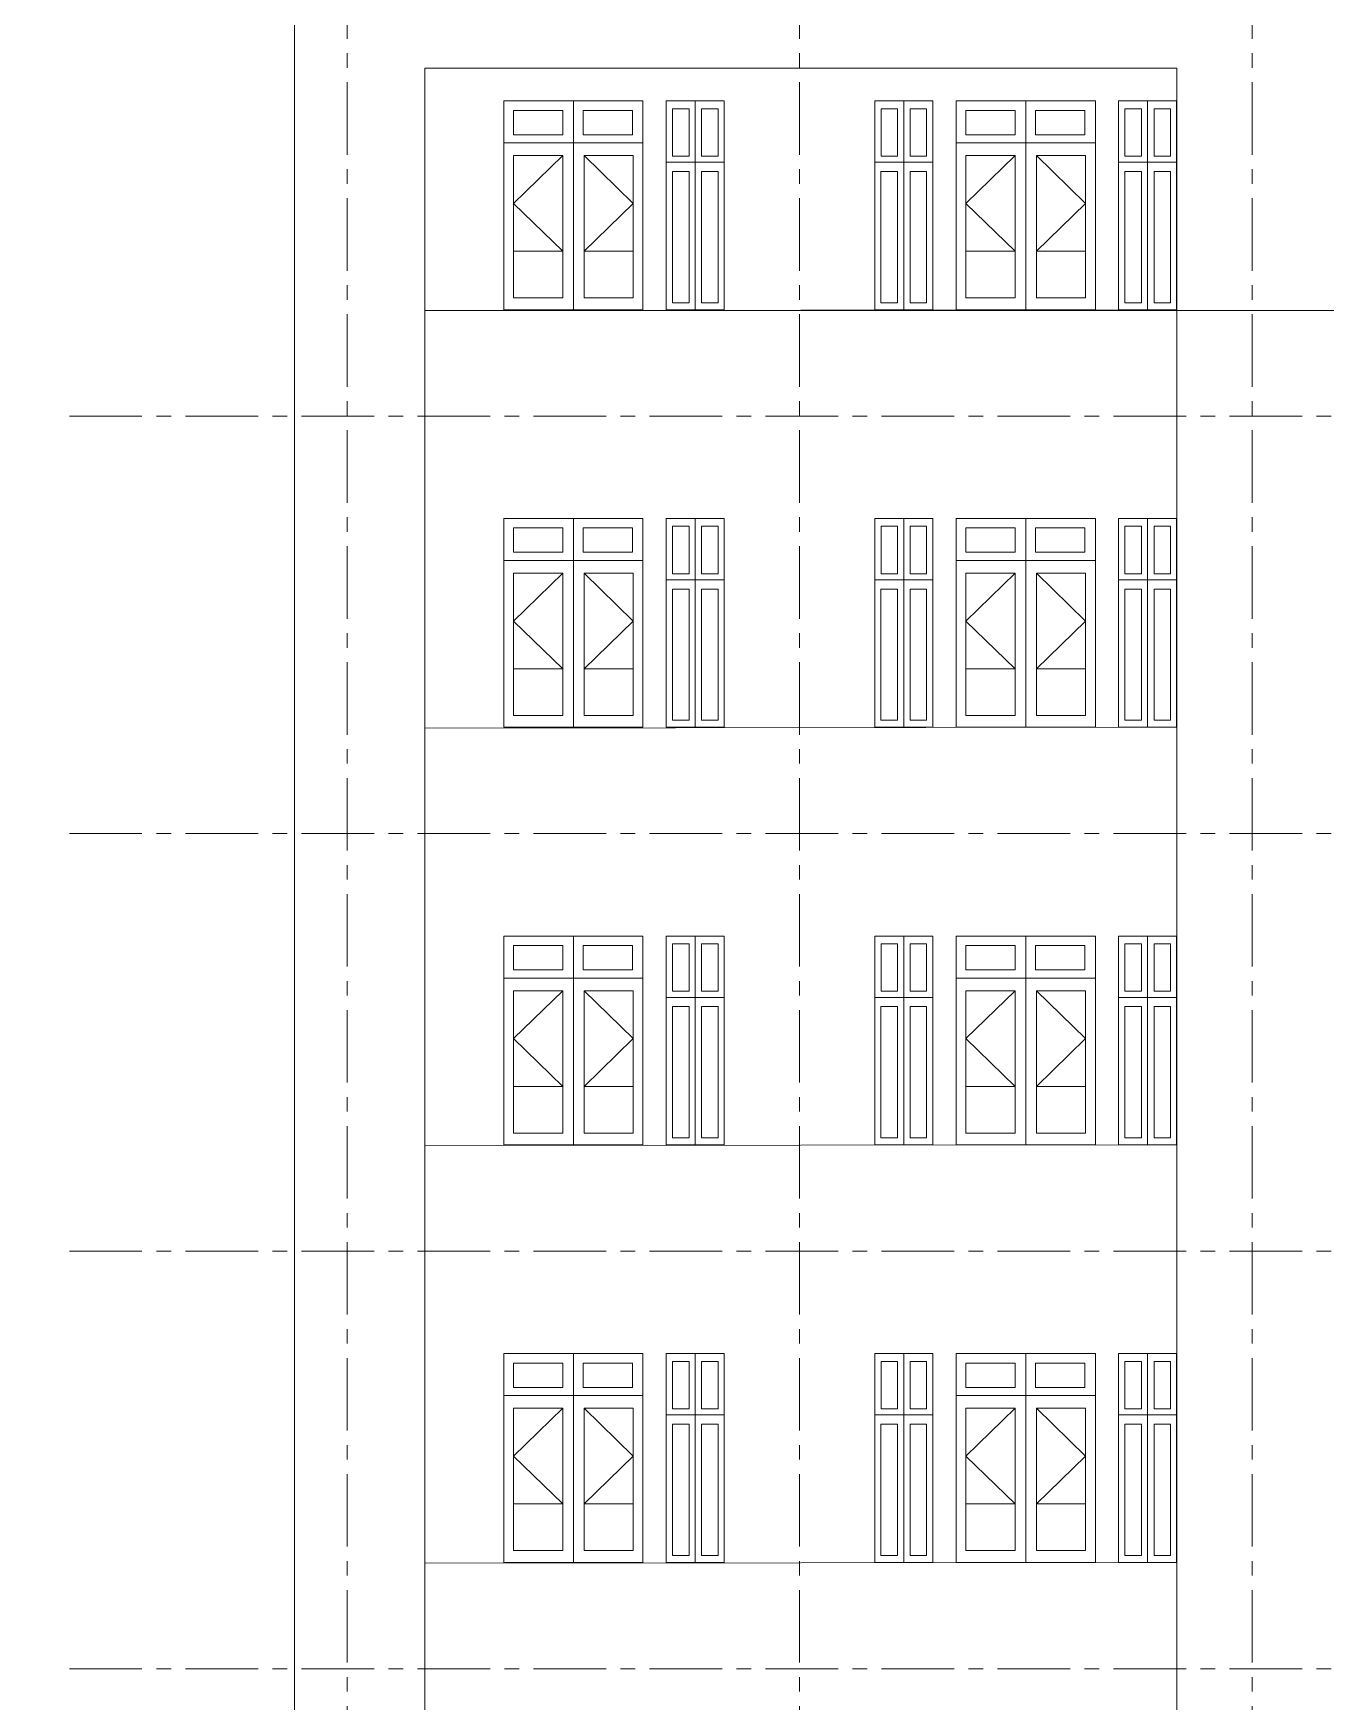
# Model space of a CAD drawing. Header units: millimetres. Extents: x 0 to 8478784, y 0 to 684185.
# Drawn here: x 4021427 to 4032567, y 385729 to 400113 of the extents above; entities that cross this region are included whole.
import ezdxf

# ---------------------------------------------------------------- set-up
doc = ezdxf.new("R2010")
doc.units = ezdxf.units.MM
doc.header["$LTSCALE"] = 5000
doc.header["$MEASUREMENT"] = 0
doc.linetypes.add('CENTER', pattern=[2, 1.25, -0.25, 0.25, -0.25])
for name, color, linetype, lineweight in [('00-XMT.Axes', 22, 'CENTER', 15), ('02-XMT.Beams', 94, 'Continuous', 25), ('net thay', 7, 'Continuous', 15)]:
    doc.layers.add(name, color=color, linetype=linetype, lineweight=lineweight)

msp = doc.modelspace()

# ---------------------------------------------------------------- linework, layer by layer
at = {"layer": '00-XMT.Axes', "color": 8, "linetype": 'CENTER', "lineweight": 15, "ltscale": 0.1}
for p, q in [((4024132.5, 409691.2), (4024132.5, 372640)), ((4028032.5, 409691.2), (4028032.5, 372640)), ((4031932.5, 409691.2), (4031932.5, 372640)), ((4021738.8, 396812.9), (4081497.1, 396812.9)), ((4021738.8, 393212.9), (4081497.1, 393212.9)), ((4021738.8, 389612.9), (4081497.1, 389612.9)), ((4021738.8, 386012.9), (4081497.1, 386012.9))]:
    msp.add_line(p, q, dxfattribs=at)
at = {"layer": '02-XMT.Beams', "linetype": 'ByBlock', "lineweight": 15}
for p, q in [((4023677.7, 378483.6), (4023677.7, 401412)), ((4024802.6, 399812.4), (4031283, 399812.4)), ((4024802.6, 399812.4), (4024802.6, 381683.6)), ((4031283, 399812.4), (4031283, 381988.6)), ((4025482, 397729.7), (4025482, 399529.7)), ((4025482, 399529.7), (4026682, 399529.7)), ((4025566.1, 399448.1), (4025990.7, 399448.1)), ((4025566.1, 399448.1), (4025566.1, 399238.8)), ((4025990.7, 399448.1), (4025990.7, 399238.8)), ((4026082, 399529.7), (4026082, 399168)), ((4026166.1, 399448.1), (4026590.7, 399448.1)), ((4026166.1, 399448.1), (4026166.1, 399238.8)), ((4026590.7, 399448.1), (4026590.7, 399238.8)), ((4026682, 399529.7), (4026682, 397729.7)), ((4026882, 399529.7), (4026882, 397729.7)), ((4026882, 399529.7), (4027382, 399529.7)), ((4026882, 397729.7), (4026882, 399529.7)), ((4026882, 399529.7), (4027382, 399529.7)), ((4027079.3, 399462.9), (4026937.3, 399462.9)), ((4026937.3, 399462.9), (4026937.3, 399054.1)), ((4027079.3, 399462.9), (4027079.3, 399054.1)), ((4027132, 399529.7), (4027132, 399000.8)), ((4027329.3, 399462.9), (4027187.3, 399462.9)), ((4027187.3, 399462.9), (4027187.3, 399054.1)), ((4027329.3, 399462.9), (4027329.3, 399054.1)), ((4027382, 399529.7), (4027382, 397729.7)), ((4027382, 399529.7), (4027382, 397729.7)), ((4029182, 399529.7), (4028682, 399529.7)), ((4028682, 399529.7), (4028682, 397729.7)), ((4028734.6, 399462.9), (4028876.7, 399462.9)), ((4028734.6, 399462.9), (4028734.6, 399054.1)), ((4028876.7, 399462.9), (4028876.7, 399054.1)), ((4028932, 399529.7), (4028932, 399000.8)), ((4028984.6, 399462.9), (4029126.7, 399462.9)), ((4028984.6, 399462.9), (4028984.6, 399054.1)), ((4029126.7, 399462.9), (4029126.7, 399054.1)), ((4029182, 397729.7), (4029182, 399529.7)), ((4029382, 397729.7), (4029382, 399529.7)), ((4029382, 399529.7), (4030582, 399529.7)), ((4029466.1, 399448.1), (4029890.7, 399448.1)), ((4029466.1, 399448.1), (4029466.1, 399238.8)), ((4029890.7, 399448.1), (4029890.7, 399238.8)), ((4029982, 399529.7), (4029982, 399168)), ((4030066.1, 399448.1), (4030490.7, 399448.1)), ((4030066.1, 399448.1), (4030066.1, 399238.8)), ((4030490.7, 399448.1), (4030490.7, 399238.8)), ((4030582, 399529.7), (4030582, 397729.7)), ((4030782, 399529.7), (4030782, 397729.7)), ((4030782, 399529.7), (4031282, 399529.7)), ((4030782, 397729.7), (4030782, 399529.7)), ((4030782, 399529.7), (4031282, 399529.7)), ((4030979.3, 399462.9), (4030837.3, 399462.9)), ((4030837.3, 399462.9), (4030837.3, 399054.1)), ((4030979.3, 399462.9), (4030979.3, 399054.1)), ((4031032, 399529.7), (4031032, 399000.8)), ((4031229.3, 399462.9), (4031087.3, 399462.9)), ((4031087.3, 399462.9), (4031087.3, 399054.1)), ((4031229.3, 399462.9), (4031229.3, 399054.1)), ((4031282, 399529.7), (4031282, 397729.7)), ((4031282, 399529.7), (4031282, 397729.7)), ((4025482, 399168), (4026682, 399168)), ((4025990.7, 399238.8), (4025566.1, 399238.8)), ((4026082, 399168), (4026082, 397729.7)), ((4026590.7, 399238.8), (4026166.1, 399238.8)), ((4029382, 399168), (4030582, 399168)), ((4029890.7, 399238.8), (4029466.1, 399238.8)), ((4029982, 399168), (4029982, 397729.7)), ((4030490.7, 399238.8), (4030066.1, 399238.8)), ((4025565.8, 399058.7), (4025990.1, 399058.7)), ((4025565.8, 397831.5), (4025565.8, 399058.7)), ((4025565.8, 399058.7), (4025565.8, 398233.8)), ((4025990.1, 399058.7), (4025565.8, 398646.2)), ((4025990.1, 399058.7), (4025990.1, 397831.5)), ((4026598.2, 399058.7), (4026173.9, 399058.7)), ((4026173.9, 399058.7), (4026173.9, 397831.5)), ((4026173.9, 399058.7), (4026598.2, 398646.2)), ((4026598.2, 397831.5), (4026598.2, 399058.7)), ((4026598.2, 399058.7), (4026598.2, 398233.8)), ((4026882, 399000.8), (4027382, 399000.8)), ((4027382, 399000.8), (4026882, 399000.8)), ((4026937.3, 399054.1), (4027079.3, 399054.1)), ((4027132, 399000.8), (4027132, 397729.7)), ((4027187.3, 399054.1), (4027329.3, 399054.1)), ((4028682, 399000.8), (4029182, 399000.8)), ((4028876.7, 399054.1), (4028734.6, 399054.1)), ((4028932, 399000.8), (4028932, 397729.7)), ((4029126.7, 399054.1), (4028984.6, 399054.1)), ((4029465.8, 399058.7), (4029890.1, 399058.7)), ((4029465.8, 397831.5), (4029465.8, 399058.7)), ((4029465.8, 399058.7), (4029465.8, 398233.8)), ((4029890.1, 399058.7), (4029465.8, 398646.2)), ((4029890.1, 399058.7), (4029890.1, 397831.5)), ((4030498.2, 399058.7), (4030073.9, 399058.7)), ((4030073.9, 399058.7), (4030073.9, 397831.5)), ((4030073.9, 399058.7), (4030498.2, 398646.2)), ((4030498.2, 397831.5), (4030498.2, 399058.7)), ((4030498.2, 399058.7), (4030498.2, 398233.8)), ((4030782, 399000.8), (4031282, 399000.8)), ((4031282, 399000.8), (4030782, 399000.8)), ((4030837.3, 399054.1), (4030979.3, 399054.1)), ((4031032, 399000.8), (4031032, 397729.7)), ((4031087.3, 399054.1), (4031229.3, 399054.1)), ((4027079.9, 398921.6), (4026937.3, 398921.6)), ((4026937.3, 398921.6), (4026937.3, 397790.4)), ((4027079.9, 398921.6), (4027079.9, 397790.4)), ((4027329.9, 398921.6), (4027187.3, 398921.6)), ((4027187.3, 398921.6), (4027187.3, 397790.4)), ((4027329.9, 398921.6), (4027329.9, 397790.4)), ((4028734, 398921.6), (4028876.7, 398921.6)), ((4028734, 398921.6), (4028734, 397790.4)), ((4028876.7, 398921.6), (4028876.7, 397790.4)), ((4028984, 398921.6), (4029126.7, 398921.6)), ((4028984, 398921.6), (4028984, 397790.4)), ((4029126.7, 398921.6), (4029126.7, 397790.4)), ((4030979.9, 398921.6), (4030837.3, 398921.6)), ((4030837.3, 398921.6), (4030837.3, 397790.4)), ((4030979.9, 398921.6), (4030979.9, 397790.4)), ((4031229.9, 398921.6), (4031087.3, 398921.6)), ((4031087.3, 398921.6), (4031087.3, 397790.4)), ((4031229.9, 398921.6), (4031229.9, 397790.4)), ((4025565.8, 398646.2), (4025990.1, 398233.8)), ((4026598.2, 398646.2), (4026173.9, 398233.8)), ((4029465.8, 398646.2), (4029890.1, 398233.8)), ((4030498.2, 398646.2), (4030073.9, 398233.8)), ((4025565.8, 398233.8), (4025990.1, 398233.8)), ((4026598.2, 398233.8), (4026173.9, 398233.8)), ((4029465.8, 398233.8), (4029890.1, 398233.8)), ((4030498.2, 398233.8), (4030073.9, 398233.8)), ((4031282, 397729.7), (4024802.6, 397723.4)), ((4024802.6, 397723.4), (4081245, 397723.4)), ((4026682, 397729.7), (4025482, 397729.7)), ((4025990.1, 397831.5), (4025565.8, 397831.5)), ((4026173.9, 397831.5), (4026598.2, 397831.5)), ((4027382, 397729.7), (4026882, 397729.7)), ((4027382, 397729.7), (4026882, 397729.7)), ((4026937.3, 397790.4), (4027079.9, 397790.4)), ((4027187.3, 397790.4), (4027329.9, 397790.4)), ((4028682, 397729.7), (4029182, 397729.7)), ((4028876.7, 397790.4), (4028734, 397790.4)), ((4029126.7, 397790.4), (4028984, 397790.4)), ((4030582, 397729.7), (4029382, 397729.7)), ((4029890.1, 397831.5), (4029465.8, 397831.5)), ((4030073.9, 397831.5), (4030498.2, 397831.5)), ((4031282, 397729.7), (4030782, 397729.7)), ((4031282, 397729.7), (4030782, 397729.7)), ((4030837.3, 397790.4), (4030979.9, 397790.4)), ((4031087.3, 397790.4), (4031229.9, 397790.4)), ((4025482, 394129.7), (4025482, 395929.7)), ((4025482, 395929.7), (4026682, 395929.7)), ((4025566.1, 395848.1), (4025990.7, 395848.1)), ((4025566.1, 395848.1), (4025566.1, 395638.8)), ((4025990.7, 395848.1), (4025990.7, 395638.8)), ((4026082, 395929.7), (4026082, 395568)), ((4026166.1, 395848.1), (4026590.7, 395848.1)), ((4026166.1, 395848.1), (4026166.1, 395638.8)), ((4026590.7, 395848.1), (4026590.7, 395638.8)), ((4026682, 395929.7), (4026682, 394129.7)), ((4026882, 395929.7), (4026882, 394129.7)), ((4026882, 395929.7), (4027382, 395929.7)), ((4026882, 394129.7), (4026882, 395929.7)), ((4026882, 395929.7), (4027382, 395929.7)), ((4027079.3, 395862.9), (4026937.3, 395862.9)), ((4026937.3, 395862.9), (4026937.3, 395454.1)), ((4027079.3, 395862.9), (4027079.3, 395454.1)), ((4027132, 395929.7), (4027132, 395400.8)), ((4027329.3, 395862.9), (4027187.3, 395862.9)), ((4027187.3, 395862.9), (4027187.3, 395454.1)), ((4027329.3, 395862.9), (4027329.3, 395454.1)), ((4027382, 395929.7), (4027382, 394129.7)), ((4027382, 395929.7), (4027382, 394129.7)), ((4029182, 395929.7), (4028682, 395929.7)), ((4028682, 395929.7), (4028682, 394129.7)), ((4028734.6, 395862.9), (4028876.7, 395862.9)), ((4028734.6, 395862.9), (4028734.6, 395454.1)), ((4028876.7, 395862.9), (4028876.7, 395454.1)), ((4028932, 395929.7), (4028932, 395400.8)), ((4028984.6, 395862.9), (4029126.7, 395862.9)), ((4028984.6, 395862.9), (4028984.6, 395454.1)), ((4029126.7, 395862.9), (4029126.7, 395454.1)), ((4029182, 394129.7), (4029182, 395929.7)), ((4029382, 394129.7), (4029382, 395929.7)), ((4029382, 395929.7), (4030582, 395929.7)), ((4029466.1, 395848.1), (4029890.7, 395848.1)), ((4029466.1, 395848.1), (4029466.1, 395638.8)), ((4029890.7, 395848.1), (4029890.7, 395638.8)), ((4029982, 395929.7), (4029982, 395568)), ((4030066.1, 395848.1), (4030490.7, 395848.1)), ((4030066.1, 395848.1), (4030066.1, 395638.8)), ((4030490.7, 395848.1), (4030490.7, 395638.8)), ((4030582, 395929.7), (4030582, 394129.7)), ((4030782, 395929.7), (4030782, 394129.7)), ((4030782, 395929.7), (4031282, 395929.7)), ((4030782, 394129.7), (4030782, 395929.7)), ((4030782, 395929.7), (4031282, 395929.7)), ((4030979.3, 395862.9), (4030837.3, 395862.9)), ((4030837.3, 395862.9), (4030837.3, 395454.1)), ((4030979.3, 395862.9), (4030979.3, 395454.1)), ((4031032, 395929.7), (4031032, 395400.8)), ((4031229.3, 395862.9), (4031087.3, 395862.9)), ((4031087.3, 395862.9), (4031087.3, 395454.1)), ((4031229.3, 395862.9), (4031229.3, 395454.1)), ((4031282, 395929.7), (4031282, 394129.7)), ((4031282, 395929.7), (4031282, 394129.7)), ((4025482, 395568), (4026682, 395568)), ((4025990.7, 395638.8), (4025566.1, 395638.8)), ((4026082, 395568), (4026082, 394129.7)), ((4026590.7, 395638.8), (4026166.1, 395638.8)), ((4029382, 395568), (4030582, 395568)), ((4029890.7, 395638.8), (4029466.1, 395638.8)), ((4029982, 395568), (4029982, 394129.7)), ((4030490.7, 395638.8), (4030066.1, 395638.8)), ((4025565.8, 395458.7), (4025990.1, 395458.7)), ((4025565.8, 394231.5), (4025565.8, 395458.7)), ((4025565.8, 395458.7), (4025565.8, 394633.8)), ((4025990.1, 395458.7), (4025565.8, 395046.2)), ((4025990.1, 395458.7), (4025990.1, 394231.5)), ((4026598.2, 395458.7), (4026173.9, 395458.7)), ((4026173.9, 395458.7), (4026173.9, 394231.5)), ((4026173.9, 395458.7), (4026598.2, 395046.2)), ((4026598.2, 394231.5), (4026598.2, 395458.7)), ((4026598.2, 395458.7), (4026598.2, 394633.8)), ((4026882, 395400.8), (4027382, 395400.8)), ((4027382, 395400.8), (4026882, 395400.8)), ((4026937.3, 395454.1), (4027079.3, 395454.1)), ((4027132, 395400.8), (4027132, 394129.7)), ((4027187.3, 395454.1), (4027329.3, 395454.1)), ((4028682, 395400.8), (4029182, 395400.8)), ((4028876.7, 395454.1), (4028734.6, 395454.1)), ((4028932, 395400.8), (4028932, 394129.7)), ((4029126.7, 395454.1), (4028984.6, 395454.1)), ((4029465.8, 395458.7), (4029890.1, 395458.7)), ((4029465.8, 394231.5), (4029465.8, 395458.7)), ((4029465.8, 395458.7), (4029465.8, 394633.8)), ((4029890.1, 395458.7), (4029465.8, 395046.2)), ((4029890.1, 395458.7), (4029890.1, 394231.5)), ((4030498.2, 395458.7), (4030073.9, 395458.7)), ((4030073.9, 395458.7), (4030073.9, 394231.5)), ((4030073.9, 395458.7), (4030498.2, 395046.2)), ((4030498.2, 394231.5), (4030498.2, 395458.7)), ((4030498.2, 395458.7), (4030498.2, 394633.8)), ((4030782, 395400.8), (4031282, 395400.8)), ((4031282, 395400.8), (4030782, 395400.8)), ((4030837.3, 395454.1), (4030979.3, 395454.1)), ((4031032, 395400.8), (4031032, 394129.7)), ((4031087.3, 395454.1), (4031229.3, 395454.1)), ((4027079.9, 395321.6), (4026937.3, 395321.6)), ((4026937.3, 395321.6), (4026937.3, 394190.4)), ((4027079.9, 395321.6), (4027079.9, 394190.4)), ((4027329.9, 395321.6), (4027187.3, 395321.6)), ((4027187.3, 395321.6), (4027187.3, 394190.4)), ((4027329.9, 395321.6), (4027329.9, 394190.4)), ((4028734, 395321.6), (4028876.7, 395321.6)), ((4028734, 395321.6), (4028734, 394190.4)), ((4028876.7, 395321.6), (4028876.7, 394190.4)), ((4028984, 395321.6), (4029126.7, 395321.6)), ((4028984, 395321.6), (4028984, 394190.4)), ((4029126.7, 395321.6), (4029126.7, 394190.4)), ((4030979.9, 395321.6), (4030837.3, 395321.6)), ((4030837.3, 395321.6), (4030837.3, 394190.4)), ((4030979.9, 395321.6), (4030979.9, 394190.4)), ((4031229.9, 395321.6), (4031087.3, 395321.6)), ((4031087.3, 395321.6), (4031087.3, 394190.4)), ((4031229.9, 395321.6), (4031229.9, 394190.4)), ((4025565.8, 395046.2), (4025990.1, 394633.8)), ((4026598.2, 395046.2), (4026173.9, 394633.8)), ((4029465.8, 395046.2), (4029890.1, 394633.8)), ((4030498.2, 395046.2), (4030073.9, 394633.8)), ((4025565.8, 394633.8), (4025990.1, 394633.8)), ((4026598.2, 394633.8), (4026173.9, 394633.8)), ((4029465.8, 394633.8), (4029890.1, 394633.8)), ((4030498.2, 394633.8), (4030073.9, 394633.8)), ((4031282, 394129.7), (4024802.6, 394123.4)), ((4026682, 394129.7), (4025482, 394129.7)), ((4025990.1, 394231.5), (4025565.8, 394231.5)), ((4026173.9, 394231.5), (4026598.2, 394231.5)), ((4027382, 394129.7), (4026882, 394129.7)), ((4027382, 394129.7), (4026882, 394129.7)), ((4026937.3, 394190.4), (4027079.9, 394190.4)), ((4027187.3, 394190.4), (4027329.9, 394190.4)), ((4028682, 394129.7), (4029182, 394129.7)), ((4028876.7, 394190.4), (4028734, 394190.4)), ((4029126.7, 394190.4), (4028984, 394190.4)), ((4030582, 394129.7), (4029382, 394129.7)), ((4029890.1, 394231.5), (4029465.8, 394231.5)), ((4030073.9, 394231.5), (4030498.2, 394231.5)), ((4031282, 394129.7), (4030782, 394129.7)), ((4031282, 394129.7), (4030782, 394129.7)), ((4030837.3, 394190.4), (4030979.9, 394190.4)), ((4031087.3, 394190.4), (4031229.9, 394190.4)), ((4025482, 390529.7), (4025482, 392329.7)), ((4025482, 392329.7), (4026682, 392329.7)), ((4025482, 390529.7), (4025482, 392329.7)), ((4025482, 392329.7), (4026682, 392329.7)), ((4025566.1, 392248.1), (4025990.7, 392248.1)), ((4025566.1, 392248.1), (4025566.1, 392038.8)), ((4025566.1, 392248.1), (4025990.7, 392248.1)), ((4025566.1, 392248.1), (4025566.1, 392038.8)), ((4025990.7, 392248.1), (4025990.7, 392038.8)), ((4025990.7, 392248.1), (4025990.7, 392038.8)), ((4026082, 392329.7), (4026082, 391968)), ((4026082, 392329.7), (4026082, 391968)), ((4026166.1, 392248.1), (4026590.7, 392248.1)), ((4026166.1, 392248.1), (4026166.1, 392038.8)), ((4026166.1, 392248.1), (4026590.7, 392248.1)), ((4026166.1, 392248.1), (4026166.1, 392038.8)), ((4026590.7, 392248.1), (4026590.7, 392038.8)), ((4026590.7, 392248.1), (4026590.7, 392038.8)), ((4026682, 392329.7), (4026682, 390529.7)), ((4026682, 392329.7), (4026682, 390529.7)), ((4026882, 392329.7), (4026882, 390529.7)), ((4026882, 392329.7), (4027382, 392329.7)), ((4026882, 390529.7), (4026882, 392329.7)), ((4026882, 392329.7), (4027382, 392329.7)), ((4026882, 392329.7), (4026882, 390529.7)), ((4026882, 392329.7), (4027382, 392329.7)), ((4026882, 390529.7), (4026882, 392329.7)), ((4026882, 392329.7), (4027382, 392329.7)), ((4027079.3, 392262.9), (4026937.3, 392262.9)), ((4026937.3, 392262.9), (4026937.3, 391854.1)), ((4027079.3, 392262.9), (4026937.3, 392262.9)), ((4026937.3, 392262.9), (4026937.3, 391854.1)), ((4027079.3, 392262.9), (4027079.3, 391854.1)), ((4027079.3, 392262.9), (4027079.3, 391854.1)), ((4027132, 392329.7), (4027132, 391800.8)), ((4027132, 392329.7), (4027132, 391800.8)), ((4027329.3, 392262.9), (4027187.3, 392262.9)), ((4027187.3, 392262.9), (4027187.3, 391854.1)), ((4027329.3, 392262.9), (4027187.3, 392262.9)), ((4027187.3, 392262.9), (4027187.3, 391854.1)), ((4027329.3, 392262.9), (4027329.3, 391854.1)), ((4027329.3, 392262.9), (4027329.3, 391854.1)), ((4027382, 392329.7), (4027382, 390529.7)), ((4027382, 392329.7), (4027382, 390529.7)), ((4027382, 392329.7), (4027382, 390529.7)), ((4027382, 392329.7), (4027382, 390529.7)), ((4029182, 392329.7), (4028682, 392329.7)), ((4028682, 392329.7), (4028682, 390529.7)), ((4029182, 392329.7), (4028682, 392329.7)), ((4028682, 392329.7), (4028682, 390529.7)), ((4028734.6, 392262.9), (4028876.7, 392262.9)), ((4028734.6, 392262.9), (4028734.6, 391854.1)), ((4028734.6, 392262.9), (4028876.7, 392262.9)), ((4028734.6, 392262.9), (4028734.6, 391854.1)), ((4028876.7, 392262.9), (4028876.7, 391854.1)), ((4028876.7, 392262.9), (4028876.7, 391854.1)), ((4028932, 392329.7), (4028932, 391800.8)), ((4028932, 392329.7), (4028932, 391800.8)), ((4028984.6, 392262.9), (4029126.7, 392262.9)), ((4028984.6, 392262.9), (4028984.6, 391854.1)), ((4028984.6, 392262.9), (4029126.7, 392262.9)), ((4028984.6, 392262.9), (4028984.6, 391854.1)), ((4029126.7, 392262.9), (4029126.7, 391854.1)), ((4029126.7, 392262.9), (4029126.7, 391854.1)), ((4029182, 390529.7), (4029182, 392329.7)), ((4029182, 390529.7), (4029182, 392329.7)), ((4029382, 390529.7), (4029382, 392329.7)), ((4029382, 392329.7), (4030582, 392329.7)), ((4029382, 390529.7), (4029382, 392329.7)), ((4029382, 392329.7), (4030582, 392329.7)), ((4029466.1, 392248.1), (4029890.7, 392248.1)), ((4029466.1, 392248.1), (4029466.1, 392038.8)), ((4029466.1, 392248.1), (4029890.7, 392248.1)), ((4029466.1, 392248.1), (4029466.1, 392038.8)), ((4029890.7, 392248.1), (4029890.7, 392038.8)), ((4029890.7, 392248.1), (4029890.7, 392038.8)), ((4029982, 392329.7), (4029982, 391968)), ((4029982, 392329.7), (4029982, 391968)), ((4030066.1, 392248.1), (4030490.7, 392248.1)), ((4030066.1, 392248.1), (4030066.1, 392038.8)), ((4030066.1, 392248.1), (4030490.7, 392248.1)), ((4030066.1, 392248.1), (4030066.1, 392038.8)), ((4030490.7, 392248.1), (4030490.7, 392038.8)), ((4030490.7, 392248.1), (4030490.7, 392038.8)), ((4030582, 392329.7), (4030582, 390529.7)), ((4030582, 392329.7), (4030582, 390529.7)), ((4030782, 392329.7), (4030782, 390529.7)), ((4030782, 392329.7), (4031282, 392329.7)), ((4030782, 390529.7), (4030782, 392329.7)), ((4030782, 392329.7), (4031282, 392329.7)), ((4030782, 392329.7), (4030782, 390529.7)), ((4030782, 392329.7), (4031282, 392329.7)), ((4030782, 390529.7), (4030782, 392329.7)), ((4030782, 392329.7), (4031282, 392329.7)), ((4030979.3, 392262.9), (4030837.3, 392262.9)), ((4030837.3, 392262.9), (4030837.3, 391854.1)), ((4030979.3, 392262.9), (4030837.3, 392262.9)), ((4030837.3, 392262.9), (4030837.3, 391854.1)), ((4030979.3, 392262.9), (4030979.3, 391854.1)), ((4030979.3, 392262.9), (4030979.3, 391854.1)), ((4031032, 392329.7), (4031032, 391800.8)), ((4031032, 392329.7), (4031032, 391800.8)), ((4031229.3, 392262.9), (4031087.3, 392262.9)), ((4031087.3, 392262.9), (4031087.3, 391854.1)), ((4031229.3, 392262.9), (4031087.3, 392262.9)), ((4031087.3, 392262.9), (4031087.3, 391854.1)), ((4031229.3, 392262.9), (4031229.3, 391854.1)), ((4031229.3, 392262.9), (4031229.3, 391854.1)), ((4031282, 392329.7), (4031282, 390529.7)), ((4031282, 392329.7), (4031282, 390529.7)), ((4031282, 392329.7), (4031282, 390529.7)), ((4031282, 392329.7), (4031282, 390529.7)), ((4025482, 391968), (4026682, 391968)), ((4025482, 391968), (4026682, 391968)), ((4025990.7, 392038.8), (4025566.1, 392038.8)), ((4025990.7, 392038.8), (4025566.1, 392038.8)), ((4026082, 391968), (4026082, 390529.7)), ((4026082, 391968), (4026082, 390529.7)), ((4026590.7, 392038.8), (4026166.1, 392038.8)), ((4026590.7, 392038.8), (4026166.1, 392038.8)), ((4029382, 391968), (4030582, 391968)), ((4029382, 391968), (4030582, 391968)), ((4029890.7, 392038.8), (4029466.1, 392038.8)), ((4029890.7, 392038.8), (4029466.1, 392038.8)), ((4029982, 391968), (4029982, 390529.7)), ((4029982, 391968), (4029982, 390529.7)), ((4030490.7, 392038.8), (4030066.1, 392038.8)), ((4030490.7, 392038.8), (4030066.1, 392038.8)), ((4025565.8, 391858.7), (4025990.1, 391858.7)), ((4025565.8, 390631.5), (4025565.8, 391858.7)), ((4025565.8, 391858.7), (4025565.8, 391033.8)), ((4025990.1, 391858.7), (4025565.8, 391446.2)), ((4025565.8, 391858.7), (4025990.1, 391858.7)), ((4025565.8, 390631.5), (4025565.8, 391858.7)), ((4025565.8, 391858.7), (4025565.8, 391033.8)), ((4025990.1, 391858.7), (4025565.8, 391446.2)), ((4025990.1, 391858.7), (4025990.1, 390631.5)), ((4025990.1, 391858.7), (4025990.1, 390631.5)), ((4026598.2, 391858.7), (4026173.9, 391858.7)), ((4026173.9, 391858.7), (4026173.9, 390631.5)), ((4026173.9, 391858.7), (4026598.2, 391446.2)), ((4026598.2, 391858.7), (4026173.9, 391858.7)), ((4026173.9, 391858.7), (4026173.9, 390631.5)), ((4026173.9, 391858.7), (4026598.2, 391446.2)), ((4026598.2, 390631.5), (4026598.2, 391858.7)), ((4026598.2, 391858.7), (4026598.2, 391033.8)), ((4026598.2, 390631.5), (4026598.2, 391858.7)), ((4026598.2, 391858.7), (4026598.2, 391033.8)), ((4026937.3, 391854.1), (4027079.3, 391854.1)), ((4026937.3, 391854.1), (4027079.3, 391854.1)), ((4027187.3, 391854.1), (4027329.3, 391854.1)), ((4027187.3, 391854.1), (4027329.3, 391854.1)), ((4028876.7, 391854.1), (4028734.6, 391854.1)), ((4028876.7, 391854.1), (4028734.6, 391854.1)), ((4029126.7, 391854.1), (4028984.6, 391854.1)), ((4029126.7, 391854.1), (4028984.6, 391854.1)), ((4029465.8, 391858.7), (4029890.1, 391858.7)), ((4029465.8, 390631.5), (4029465.8, 391858.7)), ((4029465.8, 391858.7), (4029465.8, 391033.8)), ((4029890.1, 391858.7), (4029465.8, 391446.2)), ((4029465.8, 391858.7), (4029890.1, 391858.7)), ((4029465.8, 390631.5), (4029465.8, 391858.7)), ((4029465.8, 391858.7), (4029465.8, 391033.8)), ((4029890.1, 391858.7), (4029465.8, 391446.2)), ((4029890.1, 391858.7), (4029890.1, 390631.5)), ((4029890.1, 391858.7), (4029890.1, 390631.5)), ((4030498.2, 391858.7), (4030073.9, 391858.7)), ((4030073.9, 391858.7), (4030073.9, 390631.5)), ((4030073.9, 391858.7), (4030498.2, 391446.2)), ((4030498.2, 391858.7), (4030073.9, 391858.7)), ((4030073.9, 391858.7), (4030073.9, 390631.5)), ((4030073.9, 391858.7), (4030498.2, 391446.2)), ((4030498.2, 390631.5), (4030498.2, 391858.7)), ((4030498.2, 391858.7), (4030498.2, 391033.8)), ((4030498.2, 390631.5), (4030498.2, 391858.7)), ((4030498.2, 391858.7), (4030498.2, 391033.8)), ((4030837.3, 391854.1), (4030979.3, 391854.1)), ((4030837.3, 391854.1), (4030979.3, 391854.1)), ((4031087.3, 391854.1), (4031229.3, 391854.1)), ((4031087.3, 391854.1), (4031229.3, 391854.1)), ((4026882, 391800.8), (4027382, 391800.8)), ((4027382, 391800.8), (4026882, 391800.8)), ((4026882, 391800.8), (4027382, 391800.8)), ((4027382, 391800.8), (4026882, 391800.8)), ((4027079.9, 391721.6), (4026937.3, 391721.6)), ((4026937.3, 391721.6), (4026937.3, 390590.4)), ((4027079.9, 391721.6), (4026937.3, 391721.6)), ((4026937.3, 391721.6), (4026937.3, 390590.4)), ((4027079.9, 391721.6), (4027079.9, 390590.4)), ((4027079.9, 391721.6), (4027079.9, 390590.4)), ((4027132, 391800.8), (4027132, 390529.7)), ((4027132, 391800.8), (4027132, 390529.7)), ((4027329.9, 391721.6), (4027187.3, 391721.6)), ((4027187.3, 391721.6), (4027187.3, 390590.4)), ((4027329.9, 391721.6), (4027187.3, 391721.6)), ((4027187.3, 391721.6), (4027187.3, 390590.4)), ((4027329.9, 391721.6), (4027329.9, 390590.4)), ((4027329.9, 391721.6), (4027329.9, 390590.4)), ((4028682, 391800.8), (4029182, 391800.8)), ((4028682, 391800.8), (4029182, 391800.8)), ((4028734, 391721.6), (4028876.7, 391721.6)), ((4028734, 391721.6), (4028734, 390590.4)), ((4028734, 391721.6), (4028876.7, 391721.6)), ((4028734, 391721.6), (4028734, 390590.4)), ((4028876.7, 391721.6), (4028876.7, 390590.4)), ((4028876.7, 391721.6), (4028876.7, 390590.4)), ((4028932, 391800.8), (4028932, 390529.7)), ((4028932, 391800.8), (4028932, 390529.7)), ((4028984, 391721.6), (4029126.7, 391721.6)), ((4028984, 391721.6), (4028984, 390590.4)), ((4028984, 391721.6), (4029126.7, 391721.6)), ((4028984, 391721.6), (4028984, 390590.4)), ((4029126.7, 391721.6), (4029126.7, 390590.4)), ((4029126.7, 391721.6), (4029126.7, 390590.4)), ((4030782, 391800.8), (4031282, 391800.8)), ((4031282, 391800.8), (4030782, 391800.8)), ((4030782, 391800.8), (4031282, 391800.8)), ((4031282, 391800.8), (4030782, 391800.8)), ((4030979.9, 391721.6), (4030837.3, 391721.6)), ((4030837.3, 391721.6), (4030837.3, 390590.4)), ((4030979.9, 391721.6), (4030837.3, 391721.6)), ((4030837.3, 391721.6), (4030837.3, 390590.4)), ((4030979.9, 391721.6), (4030979.9, 390590.4)), ((4030979.9, 391721.6), (4030979.9, 390590.4)), ((4031032, 391800.8), (4031032, 390529.7)), ((4031032, 391800.8), (4031032, 390529.7)), ((4031229.9, 391721.6), (4031087.3, 391721.6)), ((4031087.3, 391721.6), (4031087.3, 390590.4)), ((4031229.9, 391721.6), (4031087.3, 391721.6)), ((4031087.3, 391721.6), (4031087.3, 390590.4)), ((4031229.9, 391721.6), (4031229.9, 390590.4)), ((4031229.9, 391721.6), (4031229.9, 390590.4)), ((4025565.8, 391446.2), (4025990.1, 391033.8)), ((4025565.8, 391446.2), (4025990.1, 391033.8)), ((4026598.2, 391446.2), (4026173.9, 391033.8)), ((4026598.2, 391446.2), (4026173.9, 391033.8)), ((4029465.8, 391446.2), (4029890.1, 391033.8)), ((4029465.8, 391446.2), (4029890.1, 391033.8)), ((4030498.2, 391446.2), (4030073.9, 391033.8)), ((4030498.2, 391446.2), (4030073.9, 391033.8)), ((4025565.8, 391033.8), (4025990.1, 391033.8)), ((4025565.8, 391033.8), (4025990.1, 391033.8)), ((4026598.2, 391033.8), (4026173.9, 391033.8)), ((4026598.2, 391033.8), (4026173.9, 391033.8)), ((4029465.8, 391033.8), (4029890.1, 391033.8)), ((4029465.8, 391033.8), (4029890.1, 391033.8)), ((4030498.2, 391033.8), (4030073.9, 391033.8)), ((4030498.2, 391033.8), (4030073.9, 391033.8)), ((4031282, 390529.7), (4024802.6, 390523.4)), ((4026682, 390529.7), (4025482, 390529.7)), ((4026682, 390529.7), (4025482, 390529.7)), ((4025990.1, 390631.5), (4025565.8, 390631.5)), ((4025990.1, 390631.5), (4025565.8, 390631.5)), ((4026173.9, 390631.5), (4026598.2, 390631.5)), ((4026173.9, 390631.5), (4026598.2, 390631.5)), ((4027382, 390529.7), (4026882, 390529.7)), ((4027382, 390529.7), (4026882, 390529.7)), ((4027382, 390529.7), (4026882, 390529.7)), ((4027382, 390529.7), (4026882, 390529.7)), ((4026937.3, 390590.4), (4027079.9, 390590.4)), ((4026937.3, 390590.4), (4027079.9, 390590.4)), ((4027187.3, 390590.4), (4027329.9, 390590.4)), ((4027187.3, 390590.4), (4027329.9, 390590.4)), ((4028682, 390529.7), (4029182, 390529.7)), ((4028682, 390529.7), (4029182, 390529.7)), ((4028876.7, 390590.4), (4028734, 390590.4)), ((4028876.7, 390590.4), (4028734, 390590.4)), ((4029126.7, 390590.4), (4028984, 390590.4)), ((4029126.7, 390590.4), (4028984, 390590.4)), ((4030582, 390529.7), (4029382, 390529.7)), ((4030582, 390529.7), (4029382, 390529.7)), ((4029890.1, 390631.5), (4029465.8, 390631.5)), ((4029890.1, 390631.5), (4029465.8, 390631.5)), ((4030073.9, 390631.5), (4030498.2, 390631.5)), ((4030073.9, 390631.5), (4030498.2, 390631.5)), ((4031282, 390529.7), (4030782, 390529.7)), ((4031282, 390529.7), (4030782, 390529.7)), ((4031282, 390529.7), (4030782, 390529.7)), ((4031282, 390529.7), (4030782, 390529.7)), ((4030837.3, 390590.4), (4030979.9, 390590.4)), ((4030837.3, 390590.4), (4030979.9, 390590.4)), ((4031087.3, 390590.4), (4031229.9, 390590.4)), ((4031087.3, 390590.4), (4031229.9, 390590.4)), ((4025482, 386929.7), (4025482, 388729.7)), ((4025482, 388729.7), (4026682, 388729.7)), ((4025566.1, 388648.1), (4025990.7, 388648.1)), ((4025566.1, 388648.1), (4025566.1, 388438.8)), ((4025990.7, 388648.1), (4025990.7, 388438.8)), ((4026082, 388729.7), (4026082, 388368)), ((4026166.1, 388648.1), (4026590.7, 388648.1)), ((4026166.1, 388648.1), (4026166.1, 388438.8)), ((4026590.7, 388648.1), (4026590.7, 388438.8)), ((4026682, 388729.7), (4026682, 386929.7)), ((4026882, 388729.7), (4026882, 386929.7)), ((4026882, 388729.7), (4027382, 388729.7)), ((4026882, 386929.7), (4026882, 388729.7)), ((4026882, 388729.7), (4027382, 388729.7)), ((4027079.3, 388662.9), (4026937.3, 388662.9)), ((4026937.3, 388662.9), (4026937.3, 388254.1)), ((4027079.3, 388662.9), (4027079.3, 388254.1)), ((4027132, 388729.7), (4027132, 388200.8)), ((4027329.3, 388662.9), (4027187.3, 388662.9)), ((4027187.3, 388662.9), (4027187.3, 388254.1)), ((4027329.3, 388662.9), (4027329.3, 388254.1)), ((4027382, 388729.7), (4027382, 386929.7)), ((4027382, 388729.7), (4027382, 386929.7)), ((4029182, 388729.7), (4028682, 388729.7)), ((4028682, 388729.7), (4028682, 386929.7)), ((4028734.6, 388662.9), (4028876.7, 388662.9)), ((4028734.6, 388662.9), (4028734.6, 388254.1)), ((4028876.7, 388662.9), (4028876.7, 388254.1)), ((4028932, 388729.7), (4028932, 388200.8)), ((4028984.6, 388662.9), (4029126.7, 388662.9)), ((4028984.6, 388662.9), (4028984.6, 388254.1)), ((4029126.7, 388662.9), (4029126.7, 388254.1)), ((4029182, 386929.7), (4029182, 388729.7)), ((4029382, 386929.7), (4029382, 388729.7)), ((4029382, 388729.7), (4030582, 388729.7)), ((4029466.1, 388648.1), (4029890.7, 388648.1)), ((4029466.1, 388648.1), (4029466.1, 388438.8)), ((4029890.7, 388648.1), (4029890.7, 388438.8)), ((4029982, 388729.7), (4029982, 388368)), ((4030066.1, 388648.1), (4030490.7, 388648.1)), ((4030066.1, 388648.1), (4030066.1, 388438.8)), ((4030490.7, 388648.1), (4030490.7, 388438.8)), ((4030582, 388729.7), (4030582, 386929.7)), ((4030782, 388729.7), (4030782, 386929.7)), ((4030782, 388729.7), (4031282, 388729.7)), ((4030782, 386929.7), (4030782, 388729.7)), ((4030782, 388729.7), (4031282, 388729.7)), ((4030979.3, 388662.9), (4030837.3, 388662.9)), ((4030837.3, 388662.9), (4030837.3, 388254.1)), ((4030979.3, 388662.9), (4030979.3, 388254.1)), ((4031032, 388729.7), (4031032, 388200.8)), ((4031229.3, 388662.9), (4031087.3, 388662.9)), ((4031087.3, 388662.9), (4031087.3, 388254.1)), ((4031229.3, 388662.9), (4031229.3, 388254.1)), ((4031282, 388729.7), (4031282, 386929.7)), ((4031282, 388729.7), (4031282, 386929.7)), ((4025482, 388368), (4026682, 388368)), ((4025990.7, 388438.8), (4025566.1, 388438.8)), ((4026082, 388368), (4026082, 386929.7)), ((4026590.7, 388438.8), (4026166.1, 388438.8)), ((4029382, 388368), (4030582, 388368)), ((4029890.7, 388438.8), (4029466.1, 388438.8)), ((4029982, 388368), (4029982, 386929.7)), ((4030490.7, 388438.8), (4030066.1, 388438.8)), ((4025565.8, 388258.7), (4025990.1, 388258.7)), ((4025565.8, 387031.5), (4025565.8, 388258.7)), ((4025565.8, 388258.7), (4025565.8, 387433.8)), ((4025990.1, 388258.7), (4025565.8, 387846.2)), ((4025990.1, 388258.7), (4025990.1, 387031.5)), ((4026598.2, 388258.7), (4026173.9, 388258.7)), ((4026173.9, 388258.7), (4026173.9, 387031.5)), ((4026173.9, 388258.7), (4026598.2, 387846.2)), ((4026598.2, 387031.5), (4026598.2, 388258.7)), ((4026598.2, 388258.7), (4026598.2, 387433.8)), ((4026937.3, 388254.1), (4027079.3, 388254.1)), ((4027187.3, 388254.1), (4027329.3, 388254.1)), ((4028876.7, 388254.1), (4028734.6, 388254.1)), ((4029126.7, 388254.1), (4028984.6, 388254.1)), ((4029465.8, 388258.7), (4029890.1, 388258.7)), ((4029465.8, 387031.5), (4029465.8, 388258.7)), ((4029465.8, 388258.7), (4029465.8, 387433.8)), ((4029890.1, 388258.7), (4029465.8, 387846.2)), ((4029890.1, 388258.7), (4029890.1, 387031.5)), ((4030498.2, 388258.7), (4030073.9, 388258.7)), ((4030073.9, 388258.7), (4030073.9, 387031.5)), ((4030073.9, 388258.7), (4030498.2, 387846.2)), ((4030498.2, 387031.5), (4030498.2, 388258.7)), ((4030498.2, 388258.7), (4030498.2, 387433.8)), ((4030837.3, 388254.1), (4030979.3, 388254.1)), ((4031087.3, 388254.1), (4031229.3, 388254.1)), ((4026882, 388200.8), (4027382, 388200.8)), ((4027382, 388200.8), (4026882, 388200.8)), ((4027079.9, 388121.6), (4026937.3, 388121.6)), ((4026937.3, 388121.6), (4026937.3, 386990.4)), ((4027079.9, 388121.6), (4027079.9, 386990.4)), ((4027132, 388200.8), (4027132, 386929.7)), ((4027329.9, 388121.6), (4027187.3, 388121.6)), ((4027187.3, 388121.6), (4027187.3, 386990.4)), ((4027329.9, 388121.6), (4027329.9, 386990.4)), ((4028682, 388200.8), (4029182, 388200.8)), ((4028734, 388121.6), (4028876.7, 388121.6)), ((4028734, 388121.6), (4028734, 386990.4)), ((4028876.7, 388121.6), (4028876.7, 386990.4)), ((4028932, 388200.8), (4028932, 386929.7)), ((4028984, 388121.6), (4029126.7, 388121.6)), ((4028984, 388121.6), (4028984, 386990.4)), ((4029126.7, 388121.6), (4029126.7, 386990.4)), ((4030782, 388200.8), (4031282, 388200.8)), ((4031282, 388200.8), (4030782, 388200.8)), ((4030979.9, 388121.6), (4030837.3, 388121.6)), ((4030837.3, 388121.6), (4030837.3, 386990.4)), ((4030979.9, 388121.6), (4030979.9, 386990.4)), ((4031032, 388200.8), (4031032, 386929.7)), ((4031229.9, 388121.6), (4031087.3, 388121.6)), ((4031087.3, 388121.6), (4031087.3, 386990.4)), ((4031229.9, 388121.6), (4031229.9, 386990.4)), ((4025565.8, 387846.2), (4025990.1, 387433.8)), ((4026598.2, 387846.2), (4026173.9, 387433.8)), ((4029465.8, 387846.2), (4029890.1, 387433.8)), ((4030498.2, 387846.2), (4030073.9, 387433.8)), ((4025565.8, 387433.8), (4025990.1, 387433.8)), ((4026598.2, 387433.8), (4026173.9, 387433.8)), ((4029465.8, 387433.8), (4029890.1, 387433.8)), ((4030498.2, 387433.8), (4030073.9, 387433.8)), ((4031282, 386929.7), (4024802.6, 386923.4)), ((4026682, 386929.7), (4025482, 386929.7)), ((4025990.1, 387031.5), (4025565.8, 387031.5)), ((4026173.9, 387031.5), (4026598.2, 387031.5)), ((4027382, 386929.7), (4026882, 386929.7)), ((4027382, 386929.7), (4026882, 386929.7)), ((4026937.3, 386990.4), (4027079.9, 386990.4)), ((4027187.3, 386990.4), (4027329.9, 386990.4)), ((4028682, 386929.7), (4029182, 386929.7)), ((4028876.7, 386990.4), (4028734, 386990.4)), ((4029126.7, 386990.4), (4028984, 386990.4)), ((4030582, 386929.7), (4029382, 386929.7)), ((4029890.1, 387031.5), (4029465.8, 387031.5)), ((4030073.9, 387031.5), (4030498.2, 387031.5)), ((4031282, 386929.7), (4030782, 386929.7)), ((4031282, 386929.7), (4030782, 386929.7)), ((4030837.3, 386990.4), (4030979.9, 386990.4)), ((4031087.3, 386990.4), (4031229.9, 386990.4))]:
    msp.add_line(p, q, dxfattribs=at)
at = {"layer": 'net thay', "linetype": 'CENTER', "lineweight": 15}
msp.add_circle((3911642, 421190.5), 262994, dxfattribs=at)

doc.saveas('drawing.dxf')
